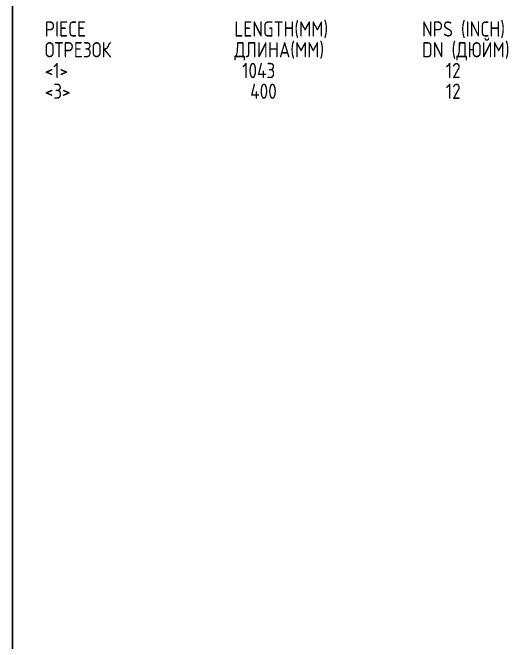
# Model space of a CAD drawing. Extents: x 0 to 594, y 0 to 420.
# Drawn here: x 402.9 to 484.2, y 103.2 to 206.5 of the extents above; entities that cross this region are included whole.
import ezdxf

# ---------------------------------------------------------------- set-up
doc = ezdxf.new("R2010")
doc.units = 0
doc.header["$MEASUREMENT"] = 0
doc.linetypes.add('BORDER_2012_SLN$0$8001.Solid', pattern=[0])
doc.layers.add('BORDER_2012_SLN$0$Level_1', color=7, linetype='BORDER_2012_SLN$0$8001.Solid', lineweight=25)
doc.layers.add('GT_1', color=7, linetype='Continuous')
doc.styles.add('HTX1', font='')
doc.styles.get('HTX1').set_extended_font_data('GOST type A')

# ---------------------------------------------------------------- blocks, each defined once
blk = doc.blocks.new('BORDER_2012_SLN')
at = {"layer": 'BORDER_2012_SLN$0$Level_1', "color": 7, "lineweight": -3}
blk.add_line((402.9, 7.5), (402.9, 412.5), dxfattribs=at)

msp = doc.modelspace()

# ---------------------------------------------------------------- block references
at = {"linetype": 'Continuous'}
msp.add_blockref('BORDER_2012_SLN', (0, 0), dxfattribs=at)

# ---------------------------------------------------------------- texts
at = {"layer": 'GT_1', "style": 'HTX1', "width": 1.02}
for s, p in [('  PIECE', (405.557, 202.517)), ('    LENGTH(MM)', (434, 202.517)), ('NPS (INCH)', (470, 202.517)), ('DN (ДЮЙМ)', (470, 199.116)), ('  ОТРЕЗОК', (405.557, 199.116)), ('    ДЛИНА(MM)', (434, 199.116)), ('  <1>', (405.557, 195.714)), ('     1043', (434, 195.714)), ('   12', (470, 195.714)), ('  <3>', (405.557, 192.313)), ('      400', (434, 192.313)), ('   12', (470, 192.313))]:
    msp.add_text(s, height=2.5, dxfattribs=at).set_placement(p)

doc.saveas('drawing.dxf')
